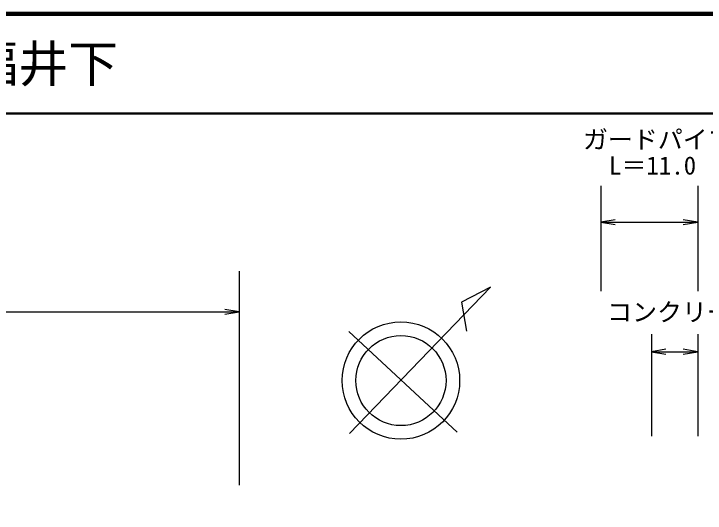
# Model space of a CAD drawing. Units: millimetres, scale not verified. Extents: x 40000 to 680000, y 20000 to 380000.
# Drawn here: x 429582 to 498869, y 329916 to 380000 of the extents above; entities that cross this region are included whole.
import ezdxf
from ezdxf.enums import TextEntityAlignment as Align

# ---------------------------------------------------------------- set-up
doc = ezdxf.new("R2010")
doc.units = ezdxf.units.MM
doc.header["$LTSCALE"] = 1000
doc.linetypes.add('CHAIN', pattern=[18.5, 12, -1.5, 3.5, -1.5])
for name, color, linetype, lineweight in [('M-BMK', 2, 'CHAIN', 13), ('M-BMK-SRVR', 3, 'Continuous', 25), ('M-STR-STR3', 7, 'Continuous', 25), ('M-TTL', 2, 'Continuous', 140), ('M-TTL-LINE', 7, 'Continuous', 50)]:
    doc.layers.add(name, color=color, linetype=linetype, lineweight=lineweight)
doc.layers.add('M-TTL-TXT', color=7, linetype='Continuous')
doc.styles.add('ＭＳ ゴシック', font='')
doc.styles.get('ＭＳ ゴシック').set_extended_font_data('MS Gothic')

# ---------------------------------------------------------------- blocks, each defined once
blk = doc.blocks.new('open_arrow')
at = {"color": 0, "linetype": 'Continuous', "lineweight": -2}
blk.add_lwpolyline([(7.5, 1.25), (0, 0), (7.5, -1.25)], dxfattribs=at)

msp = doc.modelspace()

# ---------------------------------------------------------------- linework, layer by layer
at = {"layer": 'M-BMK'}
msp.add_open_spline([(464788, 283200), (468735, 284357), (472681, 285514), (476506, 286984), (480653, 288578), (484658, 290541), (488674, 292475), (494945, 295495), (501245, 298446), (507268, 301897), (510930, 303995), (514490, 306278), (518001, 308636), (523526, 312346), (528932, 316241), (534037, 320492), (538923, 324560), (543534, 328955), (548145, 333349)], degree=3, knots=[0, 0, 0, 0, 1, 1, 1, 2, 2, 2, 3, 3, 3, 4, 4, 4, 5, 5, 5, 6, 6, 6, 6], dxfattribs=at)
at = {"layer": 'M-BMK-SRVR'}
for p, q in [((463214, 337897), (477367, 352593)), ((477367, 352593), (474442, 351082)), ((474442, 351082), (474936, 348164)), ((463150, 348142), (474012, 338026))]:
    msp.add_line(p, q, dxfattribs=at)
for radius in [5885, 4520]:
    msp.add_circle((468377, 343220), radius, dxfattribs=at)
at = {"layer": 'M-STR-STR3'}
for p, q in [((488410, 362756), (488410, 352187)), ((498121, 362756), (498121, 352187)), ((488410, 359112), (498121, 359112)), ((452175, 354192), (452175, 332729)), ((387792, 350105), (452175, 350105)), ((493476, 347871), (493476, 337643)), ((498121, 347871), (498121, 337643)), ((493476, 346109), (498121, 346109))]:
    msp.add_line(p, q, dxfattribs=at)
at = {"layer": 'M-TTL'}
msp.add_line((680000, 380000), (40000, 380000), dxfattribs=at)
at = {"layer": 'M-TTL-LINE'}
msp.add_line((40000, 370000), (680000, 370000), dxfattribs=at)

# ---------------------------------------------------------------- block references
at = {"layer": 'M-STR-STR3', "xscale": 193, "yscale": 193}
for p in [(488410, 359112), (493476, 346109)]:
    msp.add_blockref('open_arrow', p, dxfattribs=at)
at = {"layer": 'M-STR-STR3', "xscale": 193, "yscale": 193, "rotation": 180}
for p in [(498121, 359112), (452175, 350105), (498121, 346109)]:
    msp.add_blockref('open_arrow', p, dxfattribs=at)

# ---------------------------------------------------------------- texts
at = {"layer": 'M-STR-STR3', "style": 'ＭＳ ゴシック'}
for s, p in [('ガードパイプ', (486621, 365933)), ('L＝11.0', (489229, 363324)), ('コンクリート', (489043, 348624))]:
    msp.add_text(s, height=1833, dxfattribs=at).set_placement(p, align=Align.BOTTOM_LEFT)
at = {"layer": 'M-TTL-TXT', "style": 'ＭＳ ゴシック'}
msp.add_text('萩市大字福井下', height=3666, dxfattribs=at).set_placement((405024, 375000), align=Align.MIDDLE_LEFT)

doc.saveas('drawing.dxf')
